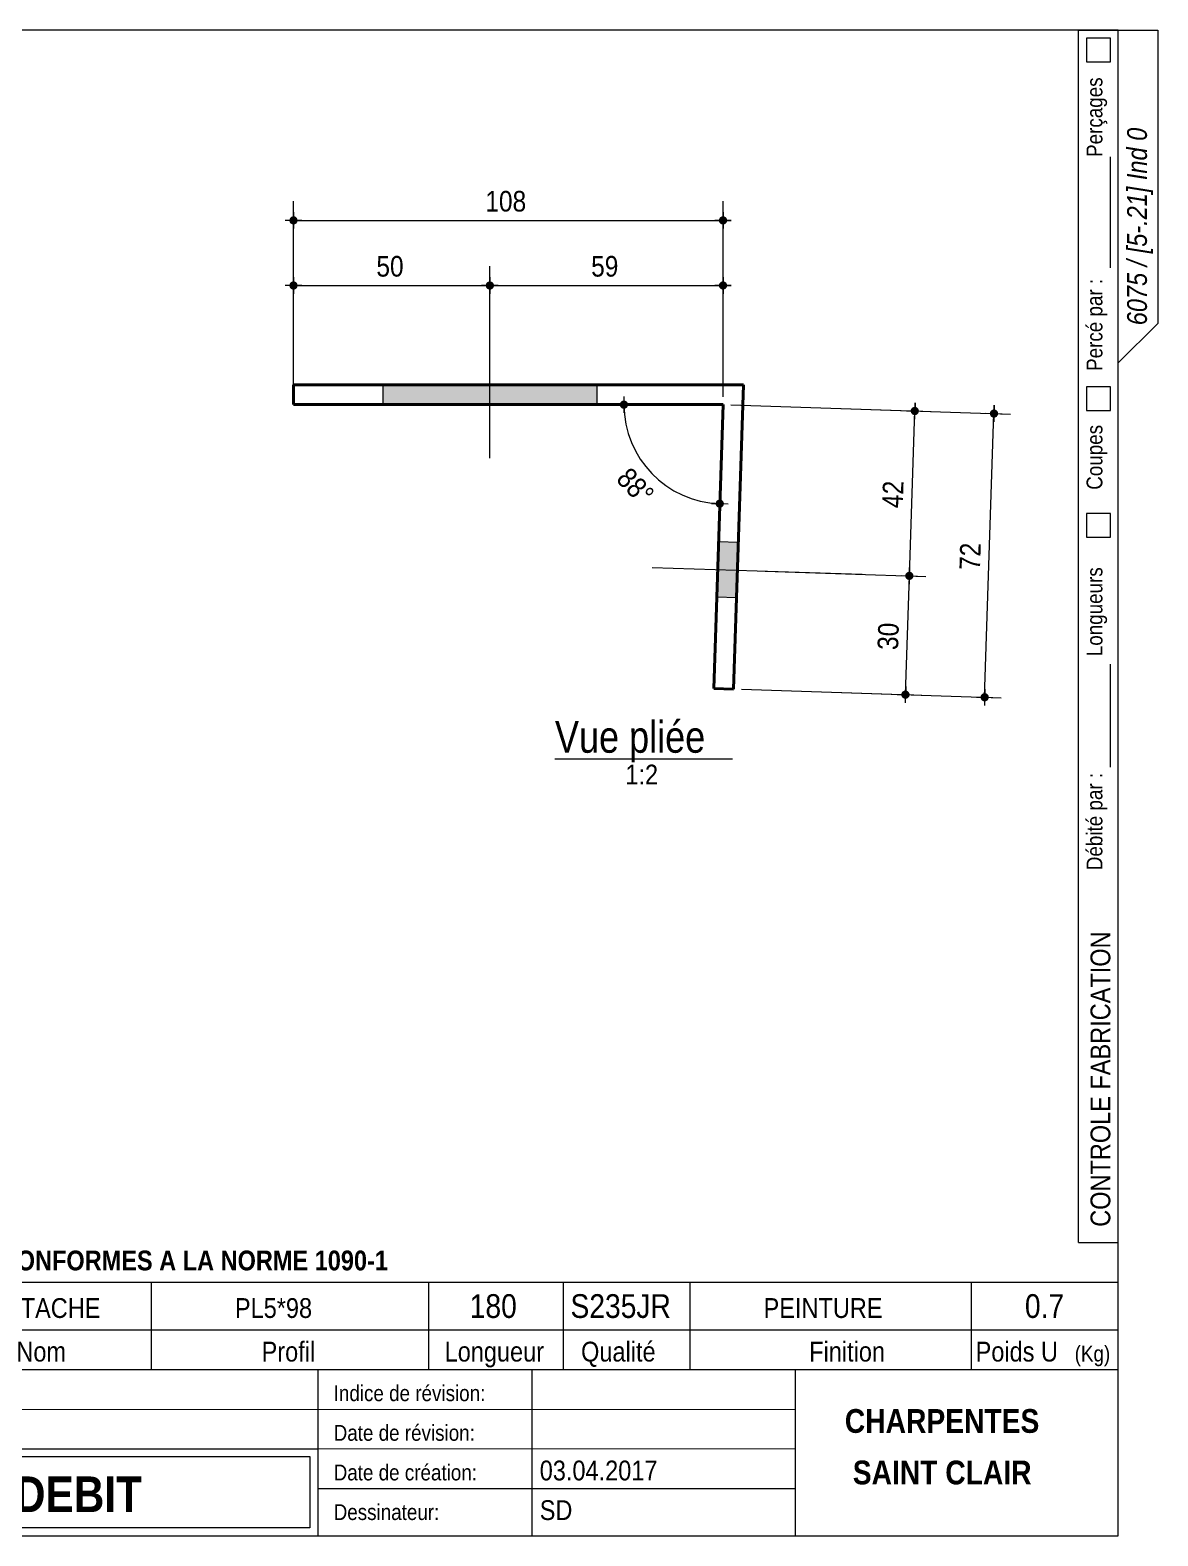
# Model space of a CAD drawing. Header units: millimetres. Extents: x 2 to 287, y 5 to 195.
# Drawn here: x 144.7 to 287, y 5 to 195 of the extents above; entities that cross this region are included whole.
import ezdxf

# ---------------------------------------------------------------- set-up
doc = ezdxf.new("R2010")
doc.units = ezdxf.units.MM
for name, color, linetype, lineweight in [('Autre type objet', 1, 'Continuous', 0), ('Boulon', 7, 'Continuous', 0), ('Cotation', 7, 'Continuous', 0), ('Feuille dessin', 5, 'Continuous', 0), ('Piece', 2, 'Continuous', 0)]:
    doc.layers.add(name, color=color, linetype=linetype, lineweight=lineweight)
doc.styles.add('ARIAL', font='ARIAL.TTF')
doc.styles.add('ARIAL_BOLD', font='ARIALBD.TTF')
doc.styles.add('ARIAL_ITALIC', font='ARIALI.TTF')
doc.styles.add('COMIC_SANS_MS', font='COMIC.TTF')

# ---------------------------------------------------------------- blocks, each defined once
blk = doc.blocks.new('*A4')
at = {"layer": 'Boulon'}
blk.add_hatch(color=256, dxfattribs=at).paths.add_polyline_path([(189.21, 147.74), (189.21, 150.24), (216.21, 150.24), (216.21, 147.74)], flags=17)
blk.add_hatch(color=256, dxfattribs=at).paths.add_polyline_path([(189.21, 147.74), (189.21, 150.24), (216.21, 150.24), (216.21, 147.74)], flags=17)
at = {"layer": 'Boulon', "linetype": 'Continuous', "lineweight": 0}
for p, q in [((202.71, 140.99), (202.71, 164.99)), ((202.71, 140.99), (202.71, 164.99)), ((189.21, 150.24), (189.21, 147.74)), ((189.21, 150.24), (189.21, 147.74)), ((216.21, 150.24), (216.21, 147.74)), ((216.21, 150.24), (216.21, 147.74))]:
    blk.add_line(p, q, dxfattribs=at)
blk = doc.blocks.new('*A5')
at = {"layer": 'Boulon'}
blk.add_hatch(color=256, dxfattribs=at).paths.add_polyline_path([(231.56, 130.43), (234.06, 130.35), (233.83, 123.35), (231.33, 123.43)], flags=17)
blk.add_hatch(color=256, dxfattribs=at).paths.add_polyline_path([(231.56, 130.43), (234.06, 130.35), (233.83, 123.35), (231.33, 123.43)], flags=17)
at = {"layer": 'Boulon', "linetype": 'Continuous', "lineweight": 0}
for p, q in [((234.06, 130.35), (231.56, 130.43)), ((234.06, 130.35), (231.56, 130.43)), ((223.2, 127.2), (249.69, 126.33)), ((223.2, 127.2), (249.69, 126.33)), ((233.83, 123.35), (231.33, 123.43)), ((233.83, 123.35), (231.33, 123.43))]:
    blk.add_line(p, q, dxfattribs=at)
blk = doc.blocks.new('*A6')
at = {"layer": 'Piece', "color": 2, "linetype": 'Continuous', "lineweight": 40}
for p, q in [((234.711234, 150.238619), (177.930474, 150.238619)), ((177.930474, 147.738619), (177.930474, 150.238619)), ((233.451242, 111.857828), (234.711234, 150.238619)), ((232.127815, 147.738619), (177.930474, 147.738619)), ((232.127815, 147.738619), (230.952588, 111.939856)), ((230.952588, 111.939856), (233.451242, 111.857828))]:
    blk.add_line(p, q, dxfattribs=at)
blk = doc.blocks.new('*A7')
at = {"layer": 'Feuille dessin', "linetype": 'Continuous', "lineweight": 0}
for p, q in [((282, 195), (5, 195)), ((5, 195), (5, 5)), ((282, 5), (282, 195)), ((5, 5), (282, 5))]:
    blk.add_line(p, q, dxfattribs=at)
at = {"layer": 'Feuille dessin', "style": 'ARIAL', "width": 0.85}
blk.add_text('Tekla Structures', height=2, rotation=90, dxfattribs=at).set_placement((4.5, 5.5))
blk = doc.blocks.new('*A9')
at = {"layer": 'Autre type objet', "linetype": 'Continuous', "lineweight": 0}
for p, q in [((277, 42), (277, 195)), ((277, 195), (287, 195)), ((278, 194), (278, 191)), ((281, 194), (278, 194)), ((281, 191), (281, 194)), ((282, 42), (282, 195)), ((287, 195), (287, 158)), ((278, 191), (281, 191)), ((281, 165), (281, 179)), ((287, 158), (282, 153)), ((278, 150), (278, 147)), ((281, 150), (278, 150)), ((281, 147), (281, 150)), ((278, 147), (281, 147)), ((278, 134), (278, 131)), ((281, 134), (278, 134)), ((281, 131), (281, 134)), ((278, 131), (281, 131)), ((281, 102), (281, 115)), ((277, 42), (282, 42))]:
    blk.add_line(p, q, dxfattribs=at)
at = {"layer": 'Autre type objet', "width": 0.85}
for s, height, style, p in [('Perçages', 2, 'ARIAL', (280, 179)), ('6075 / [5-.21] Ind 0', 2.5, 'ARIAL_ITALIC', (285.619109, 157.760245)), ('Percé par :', 2, 'ARIAL', (280, 152)), ('Coupes', 2, 'ARIAL', (280, 137)), ('Longueurs', 2, 'ARIAL', (280, 116)), ('Débité par :', 2, 'ARIAL', (280, 89)), ('CONTROLE FABRICATION', 2.5, 'ARIAL', (281, 44))]:
    blk.add_text(s, height=height, rotation=90, dxfattribs=dict(at, style=style)).set_placement(p)
blk = doc.blocks.new('*A10')
at = {"layer": 'Autre type objet', "linetype": 'Continuous', "lineweight": 0}
for p, q in [((92, 37), (282, 37)), ((92, 37), (92, 31)), ((92.51953, 36.5), (113.5, 36.5)), ((92.51953, 31.394341), (92.51953, 36.5)), ((113.5, 36.5), (113.5, 31.394341)), ((114.5, 31), (114.5, 37)), ((134.5, 31), (134.5, 37)), ((160, 31), (160, 37)), ((195, 31), (195, 37)), ((212, 31), (212, 37)), ((228, 31), (228, 37)), ((263.5, 31), (263.5, 37)), ((282, 31), (282, 37)), ((92, 31), (282, 31)), ((92, 31), (92, 5)), ((113.5, 31.394341), (92.51953, 31.394341)), ((114.5, 16), (114.5, 31)), ((134.5, 26), (134.5, 31)), ((160, 26), (160, 31)), ((195, 26), (195, 31)), ((212, 26), (212, 31)), ((228, 26), (228, 31)), ((263.5, 26), (263.5, 31)), ((282, 5), (282, 31)), ((92, 26), (282, 26)), ((181, 26), (181, 5)), ((208, 26), (208, 5)), ((241.262466, 5), (241.262466, 26)), ((92, 21), (241.327069, 20.935451)), ((92, 16), (181, 16)), ((181, 16), (241.297815, 16.021151)), ((93, 15), (180, 15)), ((93, 6), (93, 15)), ((180, 15), (180, 6)), ((181, 11), (241.217807, 10.969512)), ((180, 6), (93, 6)), ((92, 5), (282, 5))]:
    blk.add_line(p, q, dxfattribs=at)
at = {"layer": 'Autre type objet', "width": 0.85}
for s, height, style, p in [('TOLERANCES ESSENTIELLES CONFORMES A LA NORME 1090-1', 2.5, 'ARIAL_BOLD', (96.5, 38.5)), ('5-21', 3, 'ARIAL_BOLD', (98.285724, 32.540141)), ('1', 3, 'ARIAL', (120.389893, 32.5)), ('ATTACHE', 2.5, 'ARIAL', (139.718018, 32.5)), ('PL5*98', 2.5, 'ARIAL', (170.537964, 32.5)), ('180', 3, 'ARIAL', (200.165771, 32.5)), ('S235JR', 3, 'ARIAL', (212.880127, 32.5)), ('PEINTURE', 2.5, 'ARIAL', (237.24646, 32.5)), ('0.7', 3, 'ARIAL', (270.222412, 32.5)), ('Repère', 2.5, 'ARIAL', (96.112978, 27)), ('Qté', 2.5, 'ARIAL', (119, 27)), ('Nom', 2.5, 'ARIAL', (142.961426, 27)), ('Profil', 2.5, 'ARIAL', (173.903564, 27)), ('Longueur', 2.5, 'ARIAL', (197, 27)), ('Qualité', 2.5, 'ARIAL', (214.218018, 27)), ('Finition', 2.5, 'ARIAL', (243, 27)), ('Poids U', 2.5, 'ARIAL', (264, 27)), ('(Kg)', 2, 'ARIAL', (276.5, 27)), ('6075', 3.5, 'ARIAL', (115.5, 22)), ('N° Affaire:', 2, 'ARIAL', (93.640566, 22)), ('Indice de révision:', 2, 'ARIAL', (183, 22)), ('CHARPENTES', 3, 'ARIAL_BOLD', (247.5, 18)), ('Nom Affaire:', 2, 'ARIAL', (93.640566, 17.5)), ('GHD Bât N', 3.5, 'ARIAL', (115.5, 17)), ('Date de révision:', 2, 'ARIAL', (183, 17)), ('Date de création:', 2, 'ARIAL', (183, 12)), ('03.04.2017', 2.5, 'ARIAL', (209, 12)), ('SAINT CLAIR', 3, 'ARIAL_BOLD', (248.5, 11.5)), ('CROQUIS   DE  DEBIT', 4.5, 'ARIAL_BOLD', (103, 8)), ('SD', 2.5, 'ARIAL', (209, 7)), ('Dessinateur:', 2, 'ARIAL', (183, 7))]:
    blk.add_text(s, height=height, dxfattribs=dict(at, style=style)).set_placement(p)
blk = doc.blocks.new('*A24')
at = {"layer": 'Cotation'}
for points in [[(219.6, 147.22), (219.58, 147.22), (219.55, 147.22), (219.53, 147.23), (219.5, 147.23), (219.48, 147.24), (219.45, 147.25), (219.43, 147.26), (219.41, 147.27), (219.38, 147.28), (219.36, 147.29), (219.34, 147.31), (219.32, 147.32), (219.3, 147.34), (219.28, 147.35), (219.26, 147.37), (219.24, 147.39), (219.23, 147.41), (219.21, 147.43), (219.2, 147.45), (219.18, 147.47), (219.17, 147.49), (219.16, 147.52), (219.15, 147.54), (219.14, 147.56), (219.13, 147.59), (219.12, 147.61), (219.12, 147.64), (219.11, 147.66), (219.11, 147.69), (219.11, 147.71), (219.11, 147.74), (219.11, 147.76), (219.11, 147.79), (219.11, 147.81), (219.12, 147.84), (219.12, 147.86), (219.13, 147.89), (219.14, 147.91), (219.15, 147.94), (219.16, 147.96), (219.17, 147.98), (219.18, 148.01), (219.2, 148.03), (219.21, 148.05), (219.23, 148.07), (219.24, 148.09), (219.26, 148.11), (219.28, 148.12), (219.3, 148.14), (219.32, 148.16), (219.34, 148.17), (219.36, 148.18), (219.38, 148.2), (219.41, 148.21), (219.43, 148.22), (219.45, 148.23), (219.48, 148.24), (219.5, 148.24), (219.53, 148.25), (219.55, 148.25), (219.58, 148.26), (219.6, 148.26), (219.63, 148.26), (219.65, 148.26), (219.68, 148.26), (219.7, 148.25), (219.73, 148.25), (219.75, 148.24), (219.78, 148.24), (219.8, 148.23), (219.83, 148.22), (219.85, 148.21), (219.87, 148.2), (219.9, 148.18), (219.92, 148.17), (219.94, 148.16), (219.96, 148.14), (219.98, 148.12), (220, 148.11), (220.01, 148.09), (220.03, 148.07), (220.05, 148.05), (220.06, 148.03), (220.07, 148.01), (220.09, 147.98), (220.1, 147.96), (220.11, 147.94), (220.12, 147.91), (220.13, 147.89), (220.13, 147.86), (220.14, 147.84), (220.14, 147.81), (220.15, 147.79), (220.15, 147.76), (220.15, 147.74), (220.15, 147.71), (220.15, 147.69), (220.14, 147.66), (220.14, 147.64), (220.13, 147.61), (220.13, 147.59), (220.12, 147.56), (220.11, 147.54), (220.1, 147.52), (220.09, 147.49), (220.07, 147.47), (220.06, 147.45), (220.05, 147.43), (220.03, 147.41), (220.01, 147.39), (220, 147.37), (219.98, 147.35), (219.96, 147.34), (219.94, 147.32), (219.92, 147.31), (219.9, 147.29), (219.87, 147.28), (219.85, 147.27), (219.83, 147.26), (219.8, 147.25), (219.78, 147.24), (219.75, 147.23), (219.73, 147.23), (219.7, 147.22), (219.68, 147.22), (219.65, 147.22), (219.63, 147.22)], [(231.69, 134.73), (231.67, 134.73), (231.64, 134.73), (231.62, 134.74), (231.59, 134.74), (231.57, 134.75), (231.54, 134.76), (231.52, 134.76), (231.5, 134.78), (231.47, 134.79), (231.45, 134.8), (231.43, 134.81), (231.41, 134.83), (231.39, 134.84), (231.37, 134.86), (231.35, 134.88), (231.33, 134.9), (231.32, 134.92), (231.3, 134.94), (231.29, 134.96), (231.27, 134.98), (231.26, 135), (231.25, 135.02), (231.24, 135.05), (231.23, 135.07), (231.22, 135.09), (231.21, 135.12), (231.21, 135.14), (231.2, 135.17), (231.2, 135.19), (231.2, 135.22), (231.2, 135.25), (231.2, 135.27), (231.2, 135.3), (231.2, 135.32), (231.21, 135.35), (231.21, 135.37), (231.22, 135.4), (231.23, 135.42), (231.24, 135.44), (231.25, 135.47), (231.26, 135.49), (231.27, 135.51), (231.29, 135.53), (231.3, 135.56), (231.32, 135.58), (231.33, 135.59), (231.35, 135.61), (231.37, 135.63), (231.39, 135.65), (231.41, 135.66), (231.43, 135.68), (231.45, 135.69), (231.47, 135.7), (231.5, 135.72), (231.52, 135.73), (231.54, 135.73), (231.57, 135.74), (231.59, 135.75), (231.62, 135.76), (231.64, 135.76), (231.67, 135.76), (231.69, 135.76), (231.72, 135.77), (231.74, 135.76), (231.77, 135.76), (231.79, 135.76), (231.82, 135.76), (231.84, 135.75), (231.87, 135.74), (231.89, 135.73), (231.92, 135.73), (231.94, 135.72), (231.96, 135.7), (231.99, 135.69), (232.01, 135.68), (232.03, 135.66), (232.05, 135.65), (232.07, 135.63), (232.09, 135.61), (232.1, 135.59), (232.12, 135.58), (232.14, 135.56), (232.15, 135.53), (232.16, 135.51), (232.18, 135.49), (232.19, 135.47), (232.2, 135.44), (232.21, 135.42), (232.22, 135.4), (232.22, 135.37), (232.23, 135.35), (232.23, 135.32), (232.24, 135.3), (232.24, 135.27), (232.24, 135.25), (232.24, 135.22), (232.24, 135.19), (232.23, 135.17), (232.23, 135.14), (232.22, 135.12), (232.22, 135.09), (232.21, 135.07), (232.2, 135.05), (232.19, 135.02), (232.18, 135), (232.16, 134.98), (232.15, 134.96), (232.14, 134.94), (232.12, 134.92), (232.1, 134.9), (232.09, 134.88), (232.07, 134.86), (232.05, 134.84), (232.03, 134.83), (232.01, 134.81), (231.99, 134.8), (231.96, 134.79), (231.94, 134.78), (231.92, 134.76), (231.89, 134.76), (231.87, 134.75), (231.84, 134.74), (231.82, 134.74), (231.79, 134.73), (231.77, 134.73), (231.74, 134.73), (231.72, 134.73)]]:
    blk.add_hatch(color=256, dxfattribs=at).paths.add_polyline_path(points, flags=17)
at = {"layer": 'Cotation', "linetype": 'Continuous', "lineweight": 0}
for p, q in [((219.63, 148.78), (219.63, 146.7)), ((218.59, 147.74), (220.67, 147.74)), ((219.63, 147.74), (232.13, 147.74)), ((231.72, 135.25), (232.13, 147.74)), ((232.1, 146.74), (231.72, 135.25)), ((230.68, 135.28), (232.76, 135.21)), ((231.68, 134.21), (231.75, 136.28))]:
    blk.add_line(p, q, dxfattribs=at)
blk.add_arc((232.13, 147.74), 12.5, 180, 268.1197, dxfattribs=at)
at = {"layer": 'Cotation'}
for p in [(219.63, 147.74), (231.72, 135.25)]:
    blk.add_point(p, dxfattribs=at)
at = {"layer": 'Cotation', "style": 'ARIAL', "width": 0.85}
blk.add_text('88°', height=2.6, rotation=-45.9398, dxfattribs=at).set_placement((218.52, 138.22))
blk = doc.blocks.new('*A25')
at = {"layer": 'Cotation'}
for points in [[(266.29, 146.1), (266.27, 146.1), (266.24, 146.1), (266.22, 146.11), (266.19, 146.11), (266.17, 146.12), (266.14, 146.13), (266.12, 146.14), (266.1, 146.15), (266.07, 146.16), (266.05, 146.17), (266.03, 146.18), (266.01, 146.2), (265.99, 146.21), (265.97, 146.23), (265.95, 146.25), (265.93, 146.27), (265.92, 146.29), (265.9, 146.31), (265.89, 146.33), (265.87, 146.35), (265.86, 146.37), (265.85, 146.39), (265.84, 146.42), (265.83, 146.44), (265.82, 146.47), (265.81, 146.49), (265.81, 146.51), (265.8, 146.54), (265.8, 146.57), (265.8, 146.59), (265.8, 146.62), (265.8, 146.64), (265.8, 146.67), (265.8, 146.69), (265.81, 146.72), (265.81, 146.74), (265.82, 146.77), (265.83, 146.79), (265.84, 146.82), (265.85, 146.84), (265.86, 146.86), (265.87, 146.88), (265.89, 146.91), (265.9, 146.93), (265.92, 146.95), (265.93, 146.97), (265.95, 146.98), (265.97, 147), (265.99, 147.02), (266.01, 147.03), (266.03, 147.05), (266.05, 147.06), (266.07, 147.07), (266.1, 147.09), (266.12, 147.1), (266.14, 147.11), (266.17, 147.11), (266.19, 147.12), (266.22, 147.13), (266.24, 147.13), (266.27, 147.13), (266.29, 147.14), (266.32, 147.14), (266.34, 147.14), (266.37, 147.13), (266.39, 147.13), (266.42, 147.13), (266.44, 147.12), (266.47, 147.11), (266.49, 147.11), (266.52, 147.1), (266.54, 147.09), (266.56, 147.07), (266.59, 147.06), (266.61, 147.05), (266.63, 147.03), (266.65, 147.02), (266.67, 147), (266.69, 146.98), (266.7, 146.97), (266.72, 146.95), (266.74, 146.93), (266.75, 146.91), (266.76, 146.88), (266.78, 146.86), (266.79, 146.84), (266.8, 146.82), (266.81, 146.79), (266.82, 146.77), (266.82, 146.74), (266.83, 146.72), (266.83, 146.69), (266.84, 146.67), (266.84, 146.64), (266.84, 146.62), (266.84, 146.59), (266.84, 146.57), (266.83, 146.54), (266.83, 146.51), (266.82, 146.49), (266.82, 146.47), (266.81, 146.44), (266.8, 146.42), (266.79, 146.39), (266.78, 146.37), (266.76, 146.35), (266.75, 146.33), (266.74, 146.31), (266.72, 146.29), (266.7, 146.27), (266.69, 146.25), (266.67, 146.23), (266.65, 146.21), (266.63, 146.2), (266.61, 146.18), (266.59, 146.17), (266.56, 146.16), (266.54, 146.15), (266.52, 146.14), (266.49, 146.13), (266.47, 146.12), (266.44, 146.11), (266.42, 146.11), (266.39, 146.1), (266.37, 146.1), (266.34, 146.1), (266.32, 146.1)], [(265.12, 110.3), (265.09, 110.3), (265.07, 110.3), (265.04, 110.31), (265.02, 110.31), (264.99, 110.32), (264.97, 110.33), (264.94, 110.34), (264.92, 110.35), (264.9, 110.36), (264.88, 110.37), (264.85, 110.39), (264.83, 110.4), (264.81, 110.42), (264.79, 110.43), (264.78, 110.45), (264.76, 110.47), (264.74, 110.49), (264.73, 110.51), (264.71, 110.53), (264.7, 110.55), (264.68, 110.57), (264.67, 110.6), (264.66, 110.62), (264.65, 110.64), (264.65, 110.67), (264.64, 110.69), (264.63, 110.72), (264.63, 110.74), (264.63, 110.77), (264.62, 110.79), (264.62, 110.82), (264.62, 110.84), (264.63, 110.87), (264.63, 110.89), (264.63, 110.92), (264.64, 110.94), (264.65, 110.97), (264.65, 110.99), (264.66, 111.02), (264.67, 111.04), (264.68, 111.06), (264.7, 111.08), (264.71, 111.11), (264.73, 111.13), (264.74, 111.15), (264.76, 111.17), (264.78, 111.19), (264.79, 111.2), (264.81, 111.22), (264.83, 111.24), (264.85, 111.25), (264.88, 111.26), (264.9, 111.28), (264.92, 111.29), (264.94, 111.3), (264.97, 111.31), (264.99, 111.32), (265.02, 111.32), (265.04, 111.33), (265.07, 111.33), (265.09, 111.33), (265.12, 111.34), (265.14, 111.34), (265.17, 111.34), (265.19, 111.33), (265.22, 111.33), (265.24, 111.33), (265.27, 111.32), (265.29, 111.32), (265.32, 111.31), (265.34, 111.3), (265.37, 111.29), (265.39, 111.28), (265.41, 111.26), (265.43, 111.25), (265.45, 111.24), (265.47, 111.22), (265.49, 111.2), (265.51, 111.19), (265.53, 111.17), (265.55, 111.15), (265.56, 111.13), (265.58, 111.11), (265.59, 111.08), (265.6, 111.06), (265.61, 111.04), (265.62, 111.02), (265.63, 110.99), (265.64, 110.97), (265.65, 110.94), (265.65, 110.92), (265.66, 110.89), (265.66, 110.87), (265.66, 110.84), (265.66, 110.82), (265.66, 110.79), (265.66, 110.77), (265.66, 110.74), (265.65, 110.72), (265.65, 110.69), (265.64, 110.67), (265.63, 110.64), (265.62, 110.62), (265.61, 110.6), (265.6, 110.57), (265.59, 110.55), (265.58, 110.53), (265.56, 110.51), (265.55, 110.49), (265.53, 110.47), (265.51, 110.45), (265.49, 110.43), (265.47, 110.42), (265.45, 110.4), (265.43, 110.39), (265.41, 110.37), (265.39, 110.36), (265.37, 110.35), (265.34, 110.34), (265.32, 110.33), (265.29, 110.32), (265.27, 110.31), (265.24, 110.31), (265.22, 110.3), (265.19, 110.3), (265.17, 110.3), (265.14, 110.3)]]:
    blk.add_hatch(color=256, dxfattribs=at).paths.add_polyline_path(points, flags=17)
at = {"layer": 'Cotation', "linetype": 'Continuous', "lineweight": 0}
for p, q in [((233.13, 147.71), (268.4, 146.55)), ((265.14, 110.82), (266.32, 146.62)), ((265.28, 146.65), (267.36, 146.58)), ((266.35, 147.66), (266.28, 145.58)), ((266.32, 146.62), (266.35, 147.66)), ((234.45, 111.83), (267.22, 110.75)), ((264.1, 110.85), (266.18, 110.78)), ((265.18, 111.86), (265.11, 109.78)), ((265.14, 110.82), (265.11, 109.78))]:
    blk.add_line(p, q, dxfattribs=at)
at = {"layer": 'Cotation'}
for p in [(266.32, 146.62), (265.14, 110.82)]:
    blk.add_point(p, dxfattribs=at)
at = {"layer": 'Cotation', "style": 'ARIAL', "width": 0.85}
blk.add_text('72', height=2.6, rotation=88.1209, dxfattribs=at).set_placement((264.55, 126.83))
blk = doc.blocks.new('*A26')
at = {"layer": 'Cotation'}
for points in [[(255.62, 125.62), (255.59, 125.62), (255.56, 125.62), (255.54, 125.63), (255.51, 125.63), (255.49, 125.64), (255.47, 125.65), (255.44, 125.66), (255.42, 125.67), (255.4, 125.68), (255.37, 125.69), (255.35, 125.7), (255.33, 125.72), (255.31, 125.73), (255.29, 125.75), (255.27, 125.77), (255.26, 125.79), (255.24, 125.81), (255.22, 125.83), (255.21, 125.85), (255.19, 125.87), (255.18, 125.89), (255.17, 125.91), (255.16, 125.94), (255.15, 125.96), (255.14, 125.99), (255.14, 126.01), (255.13, 126.03), (255.13, 126.06), (255.12, 126.09), (255.12, 126.11), (255.12, 126.14), (255.12, 126.16), (255.12, 126.19), (255.13, 126.21), (255.13, 126.24), (255.14, 126.26), (255.14, 126.29), (255.15, 126.31), (255.16, 126.34), (255.17, 126.36), (255.18, 126.38), (255.19, 126.4), (255.21, 126.43), (255.22, 126.45), (255.24, 126.47), (255.26, 126.49), (255.27, 126.5), (255.29, 126.52), (255.31, 126.54), (255.33, 126.55), (255.35, 126.57), (255.37, 126.58), (255.4, 126.59), (255.42, 126.61), (255.44, 126.62), (255.47, 126.63), (255.49, 126.63), (255.51, 126.64), (255.54, 126.65), (255.56, 126.65), (255.59, 126.65), (255.62, 126.66), (255.64, 126.66), (255.67, 126.66), (255.69, 126.65), (255.72, 126.65), (255.74, 126.65), (255.77, 126.64), (255.79, 126.63), (255.82, 126.63), (255.84, 126.62), (255.86, 126.61), (255.89, 126.59), (255.91, 126.58), (255.93, 126.57), (255.95, 126.55), (255.97, 126.54), (255.99, 126.52), (256.01, 126.5), (256.03, 126.49), (256.04, 126.47), (256.06, 126.45), (256.07, 126.43), (256.09, 126.4), (256.1, 126.38), (256.11, 126.36), (256.12, 126.34), (256.13, 126.31), (256.14, 126.29), (256.15, 126.26), (256.15, 126.24), (256.16, 126.21), (256.16, 126.19), (256.16, 126.16), (256.16, 126.14), (256.16, 126.11), (256.16, 126.09), (256.16, 126.06), (256.15, 126.03), (256.15, 126.01), (256.14, 125.99), (256.13, 125.96), (256.12, 125.94), (256.11, 125.91), (256.1, 125.89), (256.09, 125.87), (256.07, 125.85), (256.06, 125.83), (256.04, 125.81), (256.03, 125.79), (256.01, 125.77), (255.99, 125.75), (255.97, 125.73), (255.95, 125.72), (255.93, 125.7), (255.91, 125.69), (255.89, 125.68), (255.86, 125.67), (255.84, 125.66), (255.82, 125.65), (255.79, 125.64), (255.77, 125.63), (255.74, 125.63), (255.72, 125.62), (255.69, 125.62), (255.67, 125.62), (255.64, 125.62)], [(255.12, 110.63), (255.1, 110.63), (255.07, 110.63), (255.05, 110.64), (255.02, 110.64), (255, 110.65), (254.97, 110.66), (254.95, 110.67), (254.93, 110.68), (254.9, 110.69), (254.88, 110.7), (254.86, 110.71), (254.84, 110.73), (254.82, 110.74), (254.8, 110.76), (254.78, 110.78), (254.76, 110.8), (254.75, 110.82), (254.73, 110.84), (254.72, 110.86), (254.7, 110.88), (254.69, 110.9), (254.68, 110.92), (254.67, 110.95), (254.66, 110.97), (254.65, 110.99), (254.64, 111.02), (254.64, 111.04), (254.63, 111.07), (254.63, 111.09), (254.63, 111.12), (254.63, 111.15), (254.63, 111.17), (254.63, 111.2), (254.63, 111.22), (254.64, 111.25), (254.64, 111.27), (254.65, 111.3), (254.66, 111.32), (254.67, 111.34), (254.68, 111.37), (254.69, 111.39), (254.7, 111.41), (254.72, 111.43), (254.73, 111.46), (254.75, 111.48), (254.76, 111.49), (254.78, 111.51), (254.8, 111.53), (254.82, 111.55), (254.84, 111.56), (254.86, 111.58), (254.88, 111.59), (254.9, 111.6), (254.93, 111.62), (254.95, 111.63), (254.97, 111.64), (255, 111.64), (255.02, 111.65), (255.05, 111.66), (255.07, 111.66), (255.1, 111.66), (255.12, 111.66), (255.15, 111.67), (255.17, 111.66), (255.2, 111.66), (255.23, 111.66), (255.25, 111.66), (255.28, 111.65), (255.3, 111.64), (255.32, 111.64), (255.35, 111.63), (255.37, 111.62), (255.39, 111.6), (255.42, 111.59), (255.44, 111.58), (255.46, 111.56), (255.48, 111.55), (255.5, 111.53), (255.52, 111.51), (255.53, 111.49), (255.55, 111.48), (255.57, 111.46), (255.58, 111.43), (255.59, 111.41), (255.61, 111.39), (255.62, 111.37), (255.63, 111.34), (255.64, 111.32), (255.65, 111.3), (255.65, 111.27), (255.66, 111.25), (255.66, 111.22), (255.67, 111.2), (255.67, 111.17), (255.67, 111.15), (255.67, 111.12), (255.67, 111.09), (255.66, 111.07), (255.66, 111.04), (255.65, 111.02), (255.65, 110.99), (255.64, 110.97), (255.63, 110.95), (255.62, 110.92), (255.61, 110.9), (255.59, 110.88), (255.58, 110.86), (255.57, 110.84), (255.55, 110.82), (255.53, 110.8), (255.52, 110.78), (255.5, 110.76), (255.48, 110.74), (255.46, 110.73), (255.44, 110.71), (255.42, 110.7), (255.39, 110.69), (255.37, 110.68), (255.35, 110.67), (255.32, 110.66), (255.3, 110.65), (255.28, 110.64), (255.25, 110.64), (255.23, 110.63), (255.2, 110.63), (255.17, 110.63), (255.15, 110.63)]]:
    blk.add_hatch(color=256, dxfattribs=at).paths.add_polyline_path(points, flags=17)
at = {"layer": 'Cotation', "linetype": 'Continuous', "lineweight": 0}
for p, q in [((237.44, 126.73), (257.72, 126.07)), ((254.6, 126.17), (256.68, 126.1)), ((255.15, 111.15), (255.64, 126.14)), ((255.67, 127.18), (255.61, 125.1)), ((255.64, 126.14), (255.67, 127.18)), ((255.18, 112.18), (255.11, 110.11)), ((234.45, 111.83), (257.23, 111.08)), ((254.11, 111.18), (256.19, 111.11)), ((255.15, 111.15), (255.11, 110.11))]:
    blk.add_line(p, q, dxfattribs=at)
at = {"layer": 'Cotation'}
for p in [(255.64, 126.14), (255.15, 111.15)]:
    blk.add_point(p, dxfattribs=at)
at = {"layer": 'Cotation', "style": 'ARIAL', "width": 0.85}
blk.add_text('30', height=2.6, rotation=88.1209, dxfattribs=at).set_placement((254.21, 116.75))
blk = doc.blocks.new('*A27')
at = {"layer": 'Cotation'}
for points in [[(256.3, 146.42), (256.27, 146.43), (256.25, 146.43), (256.22, 146.43), (256.2, 146.44), (256.17, 146.45), (256.15, 146.45), (256.12, 146.46), (256.1, 146.47), (256.08, 146.49), (256.06, 146.5), (256.04, 146.51), (256.01, 146.53), (255.99, 146.54), (255.97, 146.56), (255.96, 146.58), (255.94, 146.6), (255.92, 146.61), (255.91, 146.63), (255.89, 146.66), (255.88, 146.68), (255.87, 146.7), (255.85, 146.72), (255.84, 146.75), (255.83, 146.77), (255.83, 146.79), (255.82, 146.82), (255.81, 146.84), (255.81, 146.87), (255.81, 146.89), (255.8, 146.92), (255.8, 146.94), (255.8, 146.97), (255.81, 147), (255.81, 147.02), (255.81, 147.05), (255.82, 147.07), (255.83, 147.1), (255.83, 147.12), (255.84, 147.14), (255.85, 147.17), (255.87, 147.19), (255.88, 147.21), (255.89, 147.23), (255.91, 147.25), (255.92, 147.27), (255.94, 147.29), (255.96, 147.31), (255.97, 147.33), (255.99, 147.35), (256.01, 147.36), (256.04, 147.38), (256.06, 147.39), (256.08, 147.4), (256.1, 147.41), (256.12, 147.42), (256.15, 147.43), (256.17, 147.44), (256.2, 147.45), (256.22, 147.45), (256.25, 147.46), (256.27, 147.46), (256.3, 147.46), (256.32, 147.46), (256.35, 147.46), (256.37, 147.46), (256.4, 147.46), (256.43, 147.45), (256.45, 147.45), (256.47, 147.44), (256.5, 147.43), (256.52, 147.42), (256.55, 147.41), (256.57, 147.4), (256.59, 147.39), (256.61, 147.38), (256.63, 147.36), (256.65, 147.35), (256.67, 147.33), (256.69, 147.31), (256.71, 147.29), (256.73, 147.27), (256.74, 147.25), (256.76, 147.23), (256.77, 147.21), (256.78, 147.19), (256.79, 147.17), (256.8, 147.14), (256.81, 147.12), (256.82, 147.1), (256.83, 147.07), (256.83, 147.05), (256.84, 147.02), (256.84, 147), (256.84, 146.97), (256.84, 146.94), (256.84, 146.92), (256.84, 146.89), (256.84, 146.87), (256.83, 146.84), (256.83, 146.82), (256.82, 146.79), (256.81, 146.77), (256.8, 146.75), (256.79, 146.72), (256.78, 146.7), (256.77, 146.68), (256.76, 146.66), (256.74, 146.63), (256.73, 146.61), (256.71, 146.6), (256.69, 146.58), (256.67, 146.56), (256.65, 146.54), (256.63, 146.53), (256.61, 146.51), (256.59, 146.5), (256.57, 146.49), (256.55, 146.47), (256.52, 146.46), (256.5, 146.45), (256.47, 146.45), (256.45, 146.44), (256.43, 146.43), (256.4, 146.43), (256.37, 146.43), (256.35, 146.42), (256.32, 146.42)], [(255.62, 125.62), (255.59, 125.62), (255.56, 125.62), (255.54, 125.63), (255.51, 125.63), (255.49, 125.64), (255.47, 125.65), (255.44, 125.66), (255.42, 125.67), (255.4, 125.68), (255.37, 125.69), (255.35, 125.7), (255.33, 125.72), (255.31, 125.73), (255.29, 125.75), (255.27, 125.77), (255.26, 125.79), (255.24, 125.81), (255.22, 125.83), (255.21, 125.85), (255.19, 125.87), (255.18, 125.89), (255.17, 125.91), (255.16, 125.94), (255.15, 125.96), (255.14, 125.99), (255.14, 126.01), (255.13, 126.03), (255.13, 126.06), (255.12, 126.09), (255.12, 126.11), (255.12, 126.14), (255.12, 126.16), (255.12, 126.19), (255.13, 126.21), (255.13, 126.24), (255.14, 126.26), (255.14, 126.29), (255.15, 126.31), (255.16, 126.34), (255.17, 126.36), (255.18, 126.38), (255.19, 126.4), (255.21, 126.43), (255.22, 126.45), (255.24, 126.47), (255.26, 126.49), (255.27, 126.5), (255.29, 126.52), (255.31, 126.54), (255.33, 126.55), (255.35, 126.57), (255.37, 126.58), (255.4, 126.59), (255.42, 126.61), (255.44, 126.62), (255.47, 126.63), (255.49, 126.63), (255.51, 126.64), (255.54, 126.65), (255.56, 126.65), (255.59, 126.65), (255.62, 126.66), (255.64, 126.66), (255.67, 126.66), (255.69, 126.65), (255.72, 126.65), (255.74, 126.65), (255.77, 126.64), (255.79, 126.63), (255.82, 126.63), (255.84, 126.62), (255.86, 126.61), (255.89, 126.59), (255.91, 126.58), (255.93, 126.57), (255.95, 126.55), (255.97, 126.54), (255.99, 126.52), (256.01, 126.5), (256.03, 126.49), (256.04, 126.47), (256.06, 126.45), (256.07, 126.43), (256.09, 126.4), (256.1, 126.38), (256.11, 126.36), (256.12, 126.34), (256.13, 126.31), (256.14, 126.29), (256.15, 126.26), (256.15, 126.24), (256.16, 126.21), (256.16, 126.19), (256.16, 126.16), (256.16, 126.14), (256.16, 126.11), (256.16, 126.09), (256.16, 126.06), (256.15, 126.03), (256.15, 126.01), (256.14, 125.99), (256.13, 125.96), (256.12, 125.94), (256.11, 125.91), (256.1, 125.89), (256.09, 125.87), (256.07, 125.85), (256.06, 125.83), (256.04, 125.81), (256.03, 125.79), (256.01, 125.77), (255.99, 125.75), (255.97, 125.73), (255.95, 125.72), (255.93, 125.7), (255.91, 125.69), (255.89, 125.68), (255.86, 125.67), (255.84, 125.66), (255.82, 125.65), (255.79, 125.64), (255.77, 125.63), (255.74, 125.63), (255.72, 125.62), (255.69, 125.62), (255.67, 125.62), (255.64, 125.62)]]:
    blk.add_hatch(color=256, dxfattribs=at).paths.add_polyline_path(points, flags=17)
at = {"layer": 'Cotation', "linetype": 'Continuous', "lineweight": 0}
for p, q in [((233.13, 147.71), (258.4, 146.88)), ((255.28, 146.98), (257.36, 146.91)), ((255.64, 126.14), (256.32, 146.94)), ((256.36, 147.98), (256.29, 145.9)), ((256.32, 146.94), (256.36, 147.98)), ((237.44, 126.73), (257.72, 126.07)), ((254.6, 126.17), (256.68, 126.1)), ((255.67, 127.18), (255.61, 125.1)), ((255.64, 126.14), (255.61, 125.1))]:
    blk.add_line(p, q, dxfattribs=at)
at = {"layer": 'Cotation'}
for p in [(256.32, 146.94), (255.64, 126.14)]:
    blk.add_point(p, dxfattribs=at)
at = {"layer": 'Cotation', "style": 'ARIAL', "width": 0.85}
blk.add_text('42', height=2.6, rotation=88.1209, dxfattribs=at).set_placement((254.8, 134.65))
blk = doc.blocks.new('*A28')
at = {"layer": 'Cotation'}
for points in [[(177.9, 170.47), (177.88, 170.47), (177.85, 170.47), (177.83, 170.48), (177.8, 170.48), (177.78, 170.49), (177.76, 170.5), (177.73, 170.51), (177.71, 170.52), (177.69, 170.53), (177.66, 170.54), (177.64, 170.56), (177.62, 170.57), (177.6, 170.59), (177.58, 170.6), (177.56, 170.62), (177.55, 170.64), (177.53, 170.66), (177.51, 170.68), (177.5, 170.7), (177.48, 170.72), (177.47, 170.74), (177.46, 170.77), (177.45, 170.79), (177.44, 170.81), (177.43, 170.84), (177.43, 170.86), (177.42, 170.89), (177.42, 170.91), (177.41, 170.94), (177.41, 170.96), (177.41, 170.99), (177.41, 171.01), (177.41, 171.04), (177.42, 171.06), (177.42, 171.09), (177.43, 171.11), (177.43, 171.14), (177.44, 171.16), (177.45, 171.19), (177.46, 171.21), (177.47, 171.23), (177.48, 171.26), (177.5, 171.28), (177.51, 171.3), (177.53, 171.32), (177.55, 171.34), (177.56, 171.36), (177.58, 171.37), (177.6, 171.39), (177.62, 171.41), (177.64, 171.42), (177.66, 171.43), (177.69, 171.45), (177.71, 171.46), (177.73, 171.47), (177.76, 171.48), (177.78, 171.49), (177.8, 171.49), (177.83, 171.5), (177.85, 171.5), (177.88, 171.51), (177.9, 171.51), (177.93, 171.51), (177.96, 171.51), (177.98, 171.51), (178.01, 171.5), (178.03, 171.5), (178.06, 171.49), (178.08, 171.49), (178.11, 171.48), (178.13, 171.47), (178.15, 171.46), (178.18, 171.45), (178.2, 171.43), (178.22, 171.42), (178.24, 171.41), (178.26, 171.39), (178.28, 171.37), (178.3, 171.36), (178.32, 171.34), (178.33, 171.32), (178.35, 171.3), (178.36, 171.28), (178.38, 171.26), (178.39, 171.23), (178.4, 171.21), (178.41, 171.19), (178.42, 171.16), (178.43, 171.14), (178.43, 171.11), (178.44, 171.09), (178.44, 171.06), (178.45, 171.04), (178.45, 171.01), (178.45, 170.99), (178.45, 170.96), (178.45, 170.94), (178.44, 170.91), (178.44, 170.89), (178.43, 170.86), (178.43, 170.84), (178.42, 170.81), (178.41, 170.79), (178.4, 170.77), (178.39, 170.74), (178.38, 170.72), (178.36, 170.7), (178.35, 170.68), (178.33, 170.66), (178.32, 170.64), (178.3, 170.62), (178.28, 170.6), (178.26, 170.59), (178.24, 170.57), (178.22, 170.56), (178.2, 170.54), (178.18, 170.53), (178.15, 170.52), (178.13, 170.51), (178.11, 170.5), (178.08, 170.49), (178.06, 170.48), (178.03, 170.48), (178.01, 170.47), (177.98, 170.47), (177.96, 170.47), (177.93, 170.47)], [(232.1, 170.47), (232.08, 170.47), (232.05, 170.47), (232.03, 170.48), (232, 170.48), (231.98, 170.49), (231.95, 170.5), (231.93, 170.51), (231.91, 170.52), (231.88, 170.53), (231.86, 170.54), (231.84, 170.56), (231.82, 170.57), (231.8, 170.59), (231.78, 170.6), (231.76, 170.62), (231.74, 170.64), (231.73, 170.66), (231.71, 170.68), (231.7, 170.7), (231.68, 170.72), (231.67, 170.74), (231.66, 170.77), (231.65, 170.79), (231.64, 170.81), (231.63, 170.84), (231.62, 170.86), (231.62, 170.89), (231.61, 170.91), (231.61, 170.94), (231.61, 170.96), (231.61, 170.99), (231.61, 171.01), (231.61, 171.04), (231.61, 171.06), (231.62, 171.09), (231.62, 171.11), (231.63, 171.14), (231.64, 171.16), (231.65, 171.19), (231.66, 171.21), (231.67, 171.23), (231.68, 171.26), (231.7, 171.28), (231.71, 171.3), (231.73, 171.32), (231.74, 171.34), (231.76, 171.36), (231.78, 171.37), (231.8, 171.39), (231.82, 171.41), (231.84, 171.42), (231.86, 171.43), (231.88, 171.45), (231.91, 171.46), (231.93, 171.47), (231.95, 171.48), (231.98, 171.49), (232, 171.49), (232.03, 171.5), (232.05, 171.5), (232.08, 171.51), (232.1, 171.51), (232.13, 171.51), (232.15, 171.51), (232.18, 171.51), (232.2, 171.5), (232.23, 171.5), (232.25, 171.49), (232.28, 171.49), (232.3, 171.48), (232.33, 171.47), (232.35, 171.46), (232.37, 171.45), (232.4, 171.43), (232.42, 171.42), (232.44, 171.41), (232.46, 171.39), (232.48, 171.37), (232.5, 171.36), (232.51, 171.34), (232.53, 171.32), (232.55, 171.3), (232.56, 171.28), (232.57, 171.26), (232.59, 171.23), (232.6, 171.21), (232.61, 171.19), (232.62, 171.16), (232.63, 171.14), (232.63, 171.11), (232.64, 171.09), (232.64, 171.06), (232.65, 171.04), (232.65, 171.01), (232.65, 170.99), (232.65, 170.96), (232.65, 170.94), (232.64, 170.91), (232.64, 170.89), (232.63, 170.86), (232.63, 170.84), (232.62, 170.81), (232.61, 170.79), (232.6, 170.77), (232.59, 170.74), (232.57, 170.72), (232.56, 170.7), (232.55, 170.68), (232.53, 170.66), (232.51, 170.64), (232.5, 170.62), (232.48, 170.6), (232.46, 170.59), (232.44, 170.57), (232.42, 170.56), (232.4, 170.54), (232.37, 170.53), (232.35, 170.52), (232.33, 170.51), (232.3, 170.5), (232.28, 170.49), (232.25, 170.48), (232.23, 170.48), (232.2, 170.47), (232.18, 170.47), (232.15, 170.47), (232.13, 170.47)]]:
    blk.add_hatch(color=256, dxfattribs=at).paths.add_polyline_path(points, flags=17)
at = {"layer": 'Cotation', "linetype": 'Continuous', "lineweight": 0}
for p, q in [((177.93, 148.74), (177.93, 173.41)), ((232.13, 148.74), (232.13, 173.41)), ((177.93, 172.03), (177.93, 169.95)), ((232.13, 172.03), (232.13, 169.95)), ((178.97, 170.99), (176.89, 170.99)), ((177.93, 170.99), (176.89, 170.99)), ((177.93, 170.99), (232.13, 170.99)), ((233.17, 170.99), (231.09, 170.99)), ((232.13, 170.99), (233.17, 170.99))]:
    blk.add_line(p, q, dxfattribs=at)
at = {"layer": 'Cotation'}
for p in [(177.93, 170.99), (232.13, 170.99)]:
    blk.add_point(p, dxfattribs=at)
at = {"layer": 'Cotation', "style": 'ARIAL', "width": 0.85}
blk.add_text('108', height=2.6, dxfattribs=at).set_placement((202.14, 172.11))
blk = doc.blocks.new('*A29')
at = {"layer": 'Cotation'}
for points in [[(177.9, 162.26), (177.88, 162.26), (177.85, 162.26), (177.83, 162.27), (177.8, 162.27), (177.78, 162.28), (177.76, 162.29), (177.73, 162.3), (177.71, 162.31), (177.69, 162.32), (177.66, 162.33), (177.64, 162.34), (177.62, 162.36), (177.6, 162.37), (177.58, 162.39), (177.56, 162.41), (177.55, 162.43), (177.53, 162.45), (177.51, 162.47), (177.5, 162.49), (177.48, 162.51), (177.47, 162.53), (177.46, 162.55), (177.45, 162.58), (177.44, 162.6), (177.43, 162.63), (177.43, 162.65), (177.42, 162.68), (177.42, 162.7), (177.41, 162.73), (177.41, 162.75), (177.41, 162.78), (177.41, 162.8), (177.41, 162.83), (177.42, 162.85), (177.42, 162.88), (177.43, 162.9), (177.43, 162.93), (177.44, 162.95), (177.45, 162.98), (177.46, 163), (177.47, 163.02), (177.48, 163.04), (177.5, 163.07), (177.51, 163.09), (177.53, 163.11), (177.55, 163.13), (177.56, 163.14), (177.58, 163.16), (177.6, 163.18), (177.62, 163.19), (177.64, 163.21), (177.66, 163.22), (177.69, 163.24), (177.71, 163.25), (177.73, 163.26), (177.76, 163.27), (177.78, 163.27), (177.8, 163.28), (177.83, 163.29), (177.85, 163.29), (177.88, 163.29), (177.9, 163.3), (177.93, 163.3), (177.96, 163.3), (177.98, 163.29), (178.01, 163.29), (178.03, 163.29), (178.06, 163.28), (178.08, 163.27), (178.11, 163.27), (178.13, 163.26), (178.15, 163.25), (178.18, 163.24), (178.2, 163.22), (178.22, 163.21), (178.24, 163.19), (178.26, 163.18), (178.28, 163.16), (178.3, 163.14), (178.32, 163.13), (178.33, 163.11), (178.35, 163.09), (178.36, 163.07), (178.38, 163.04), (178.39, 163.02), (178.4, 163), (178.41, 162.98), (178.42, 162.95), (178.43, 162.93), (178.43, 162.9), (178.44, 162.88), (178.44, 162.85), (178.45, 162.83), (178.45, 162.8), (178.45, 162.78), (178.45, 162.75), (178.45, 162.73), (178.44, 162.7), (178.44, 162.68), (178.43, 162.65), (178.43, 162.63), (178.42, 162.6), (178.41, 162.58), (178.4, 162.55), (178.39, 162.53), (178.38, 162.51), (178.36, 162.49), (178.35, 162.47), (178.33, 162.45), (178.32, 162.43), (178.3, 162.41), (178.28, 162.39), (178.26, 162.37), (178.24, 162.36), (178.22, 162.34), (178.2, 162.33), (178.18, 162.32), (178.15, 162.31), (178.13, 162.3), (178.11, 162.29), (178.08, 162.28), (178.06, 162.27), (178.03, 162.27), (178.01, 162.26), (177.98, 162.26), (177.96, 162.26), (177.93, 162.26)], [(202.68, 162.26), (202.65, 162.26), (202.63, 162.26), (202.6, 162.27), (202.58, 162.27), (202.55, 162.28), (202.53, 162.29), (202.51, 162.3), (202.48, 162.31), (202.46, 162.32), (202.44, 162.33), (202.42, 162.34), (202.4, 162.36), (202.38, 162.37), (202.36, 162.39), (202.34, 162.41), (202.32, 162.43), (202.3, 162.45), (202.29, 162.47), (202.27, 162.49), (202.26, 162.51), (202.25, 162.53), (202.24, 162.55), (202.22, 162.58), (202.22, 162.6), (202.21, 162.63), (202.2, 162.65), (202.2, 162.68), (202.19, 162.7), (202.19, 162.73), (202.19, 162.75), (202.19, 162.78), (202.19, 162.8), (202.19, 162.83), (202.19, 162.85), (202.2, 162.88), (202.2, 162.9), (202.21, 162.93), (202.22, 162.95), (202.22, 162.98), (202.24, 163), (202.25, 163.02), (202.26, 163.04), (202.27, 163.07), (202.29, 163.09), (202.3, 163.11), (202.32, 163.13), (202.34, 163.14), (202.36, 163.16), (202.38, 163.18), (202.4, 163.19), (202.42, 163.21), (202.44, 163.22), (202.46, 163.24), (202.48, 163.25), (202.51, 163.26), (202.53, 163.27), (202.55, 163.27), (202.58, 163.28), (202.6, 163.29), (202.63, 163.29), (202.65, 163.29), (202.68, 163.3), (202.71, 163.3), (202.73, 163.3), (202.76, 163.29), (202.78, 163.29), (202.81, 163.29), (202.83, 163.28), (202.86, 163.27), (202.88, 163.27), (202.9, 163.26), (202.93, 163.25), (202.95, 163.24), (202.97, 163.22), (202.99, 163.21), (203.01, 163.19), (203.03, 163.18), (203.05, 163.16), (203.07, 163.14), (203.09, 163.13), (203.11, 163.11), (203.12, 163.09), (203.14, 163.07), (203.15, 163.04), (203.16, 163.02), (203.18, 163), (203.19, 162.98), (203.19, 162.95), (203.2, 162.93), (203.21, 162.9), (203.22, 162.88), (203.22, 162.85), (203.22, 162.83), (203.22, 162.8), (203.23, 162.78), (203.22, 162.75), (203.22, 162.73), (203.22, 162.7), (203.22, 162.68), (203.21, 162.65), (203.2, 162.63), (203.19, 162.6), (203.19, 162.58), (203.18, 162.55), (203.16, 162.53), (203.15, 162.51), (203.14, 162.49), (203.12, 162.47), (203.11, 162.45), (203.09, 162.43), (203.07, 162.41), (203.05, 162.39), (203.03, 162.37), (203.01, 162.36), (202.99, 162.34), (202.97, 162.33), (202.95, 162.32), (202.93, 162.31), (202.9, 162.3), (202.88, 162.29), (202.86, 162.28), (202.83, 162.27), (202.81, 162.27), (202.78, 162.26), (202.76, 162.26), (202.73, 162.26), (202.71, 162.26)]]:
    blk.add_hatch(color=256, dxfattribs=at).paths.add_polyline_path(points, flags=17)
at = {"layer": 'Cotation', "linetype": 'Continuous', "lineweight": 0}
for p, q in [((177.93, 148.74), (177.93, 165.2)), ((177.93, 163.82), (177.93, 161.74)), ((202.71, 153.99), (202.71, 165.2)), ((202.71, 163.82), (202.71, 161.74)), ((178.97, 162.78), (176.89, 162.78)), ((177.93, 162.78), (176.89, 162.78)), ((177.93, 162.78), (202.71, 162.78)), ((203.75, 162.78), (201.67, 162.78)), ((202.71, 162.78), (203.75, 162.78))]:
    blk.add_line(p, q, dxfattribs=at)
at = {"layer": 'Cotation'}
for p in [(177.93, 162.78), (202.71, 162.78)]:
    blk.add_point(p, dxfattribs=at)
at = {"layer": 'Cotation', "style": 'ARIAL', "width": 0.85}
blk.add_text('50', height=2.6, dxfattribs=at).set_placement((188.39, 163.9))
blk = doc.blocks.new('*A30')
at = {"layer": 'Cotation'}
for points in [[(202.68, 162.26), (202.65, 162.26), (202.63, 162.26), (202.6, 162.27), (202.58, 162.27), (202.55, 162.28), (202.53, 162.29), (202.51, 162.3), (202.48, 162.31), (202.46, 162.32), (202.44, 162.33), (202.42, 162.34), (202.4, 162.36), (202.38, 162.37), (202.36, 162.39), (202.34, 162.41), (202.32, 162.43), (202.3, 162.45), (202.29, 162.47), (202.27, 162.49), (202.26, 162.51), (202.25, 162.53), (202.24, 162.55), (202.22, 162.58), (202.22, 162.6), (202.21, 162.63), (202.2, 162.65), (202.2, 162.68), (202.19, 162.7), (202.19, 162.73), (202.19, 162.75), (202.19, 162.78), (202.19, 162.8), (202.19, 162.83), (202.19, 162.85), (202.2, 162.88), (202.2, 162.9), (202.21, 162.93), (202.22, 162.95), (202.22, 162.98), (202.24, 163), (202.25, 163.02), (202.26, 163.04), (202.27, 163.07), (202.29, 163.09), (202.3, 163.11), (202.32, 163.13), (202.34, 163.14), (202.36, 163.16), (202.38, 163.18), (202.4, 163.19), (202.42, 163.21), (202.44, 163.22), (202.46, 163.24), (202.48, 163.25), (202.51, 163.26), (202.53, 163.27), (202.55, 163.27), (202.58, 163.28), (202.6, 163.29), (202.63, 163.29), (202.65, 163.29), (202.68, 163.3), (202.71, 163.3), (202.73, 163.3), (202.76, 163.29), (202.78, 163.29), (202.81, 163.29), (202.83, 163.28), (202.86, 163.27), (202.88, 163.27), (202.9, 163.26), (202.93, 163.25), (202.95, 163.24), (202.97, 163.22), (202.99, 163.21), (203.01, 163.19), (203.03, 163.18), (203.05, 163.16), (203.07, 163.14), (203.09, 163.13), (203.11, 163.11), (203.12, 163.09), (203.14, 163.07), (203.15, 163.04), (203.16, 163.02), (203.18, 163), (203.19, 162.98), (203.19, 162.95), (203.2, 162.93), (203.21, 162.9), (203.22, 162.88), (203.22, 162.85), (203.22, 162.83), (203.22, 162.8), (203.23, 162.78), (203.22, 162.75), (203.22, 162.73), (203.22, 162.7), (203.22, 162.68), (203.21, 162.65), (203.2, 162.63), (203.19, 162.6), (203.19, 162.58), (203.18, 162.55), (203.16, 162.53), (203.15, 162.51), (203.14, 162.49), (203.12, 162.47), (203.11, 162.45), (203.09, 162.43), (203.07, 162.41), (203.05, 162.39), (203.03, 162.37), (203.01, 162.36), (202.99, 162.34), (202.97, 162.33), (202.95, 162.32), (202.93, 162.31), (202.9, 162.3), (202.88, 162.29), (202.86, 162.28), (202.83, 162.27), (202.81, 162.27), (202.78, 162.26), (202.76, 162.26), (202.73, 162.26), (202.71, 162.26)], [(232.1, 162.26), (232.08, 162.26), (232.05, 162.26), (232.03, 162.27), (232, 162.27), (231.98, 162.28), (231.95, 162.29), (231.93, 162.3), (231.91, 162.31), (231.88, 162.32), (231.86, 162.33), (231.84, 162.34), (231.82, 162.36), (231.8, 162.37), (231.78, 162.39), (231.76, 162.41), (231.74, 162.43), (231.73, 162.45), (231.71, 162.47), (231.7, 162.49), (231.68, 162.51), (231.67, 162.53), (231.66, 162.55), (231.65, 162.58), (231.64, 162.6), (231.63, 162.63), (231.62, 162.65), (231.62, 162.68), (231.61, 162.7), (231.61, 162.73), (231.61, 162.75), (231.61, 162.78), (231.61, 162.8), (231.61, 162.83), (231.61, 162.85), (231.62, 162.88), (231.62, 162.9), (231.63, 162.93), (231.64, 162.95), (231.65, 162.98), (231.66, 163), (231.67, 163.02), (231.68, 163.04), (231.7, 163.07), (231.71, 163.09), (231.73, 163.11), (231.74, 163.13), (231.76, 163.14), (231.78, 163.16), (231.8, 163.18), (231.82, 163.19), (231.84, 163.21), (231.86, 163.22), (231.88, 163.24), (231.91, 163.25), (231.93, 163.26), (231.95, 163.27), (231.98, 163.27), (232, 163.28), (232.03, 163.29), (232.05, 163.29), (232.08, 163.29), (232.1, 163.3), (232.13, 163.3), (232.15, 163.3), (232.18, 163.29), (232.2, 163.29), (232.23, 163.29), (232.25, 163.28), (232.28, 163.27), (232.3, 163.27), (232.33, 163.26), (232.35, 163.25), (232.37, 163.24), (232.4, 163.22), (232.42, 163.21), (232.44, 163.19), (232.46, 163.18), (232.48, 163.16), (232.5, 163.14), (232.51, 163.13), (232.53, 163.11), (232.55, 163.09), (232.56, 163.07), (232.57, 163.04), (232.59, 163.02), (232.6, 163), (232.61, 162.98), (232.62, 162.95), (232.63, 162.93), (232.63, 162.9), (232.64, 162.88), (232.64, 162.85), (232.65, 162.83), (232.65, 162.8), (232.65, 162.78), (232.65, 162.75), (232.65, 162.73), (232.64, 162.7), (232.64, 162.68), (232.63, 162.65), (232.63, 162.63), (232.62, 162.6), (232.61, 162.58), (232.6, 162.55), (232.59, 162.53), (232.57, 162.51), (232.56, 162.49), (232.55, 162.47), (232.53, 162.45), (232.51, 162.43), (232.5, 162.41), (232.48, 162.39), (232.46, 162.37), (232.44, 162.36), (232.42, 162.34), (232.4, 162.33), (232.37, 162.32), (232.35, 162.31), (232.33, 162.3), (232.3, 162.29), (232.28, 162.28), (232.25, 162.27), (232.23, 162.27), (232.2, 162.26), (232.18, 162.26), (232.15, 162.26), (232.13, 162.26)]]:
    blk.add_hatch(color=256, dxfattribs=at).paths.add_polyline_path(points, flags=17)
at = {"layer": 'Cotation', "linetype": 'Continuous', "lineweight": 0}
for p, q in [((202.71, 153.99), (202.71, 165.2)), ((202.71, 163.82), (202.71, 161.74)), ((232.13, 148.74), (232.13, 165.2)), ((232.13, 163.82), (232.13, 161.74)), ((203.75, 162.78), (201.67, 162.78)), ((202.71, 162.78), (201.67, 162.78)), ((202.71, 162.78), (232.13, 162.78)), ((233.17, 162.78), (231.09, 162.78)), ((232.13, 162.78), (233.17, 162.78))]:
    blk.add_line(p, q, dxfattribs=at)
at = {"layer": 'Cotation'}
for p in [(202.71, 162.78), (232.13, 162.78)]:
    blk.add_point(p, dxfattribs=at)
at = {"layer": 'Cotation', "style": 'ARIAL', "width": 0.85}
blk.add_text('59', height=2.6, dxfattribs=at).set_placement((215.49, 163.9))
blk = doc.blocks.new('*A31')
at = {"layer": 'Autre type objet', "linetype": 'Continuous', "lineweight": 0}
blk.add_line((210.921397, 103.067417), (233.327647, 103.067417), dxfattribs=at)
at = {"layer": 'Autre type objet', "width": 0.85}
for s, height, style, p in [('Vue pliée', 4, 'COMIC_SANS_MS', (210.921397, 103.817417)), ('1:2', 2.5, 'ARIAL', (219.807017, 99.817417))]:
    blk.add_text(s, height=height, dxfattribs=dict(at, style=style)).set_placement(p)

msp = doc.modelspace()

# ---------------------------------------------------------------- block references
at = {"lineweight": 0}
for name in ['*A7', '*A9', '*A28', '*A29', '*A30', '*A4', '*A6', '*A24', '*A27', '*A25', '*A5', '*A26', '*A31', '*A10']:
    msp.add_blockref(name, (0, 0), dxfattribs=at)

doc.saveas('drawing.dxf')
